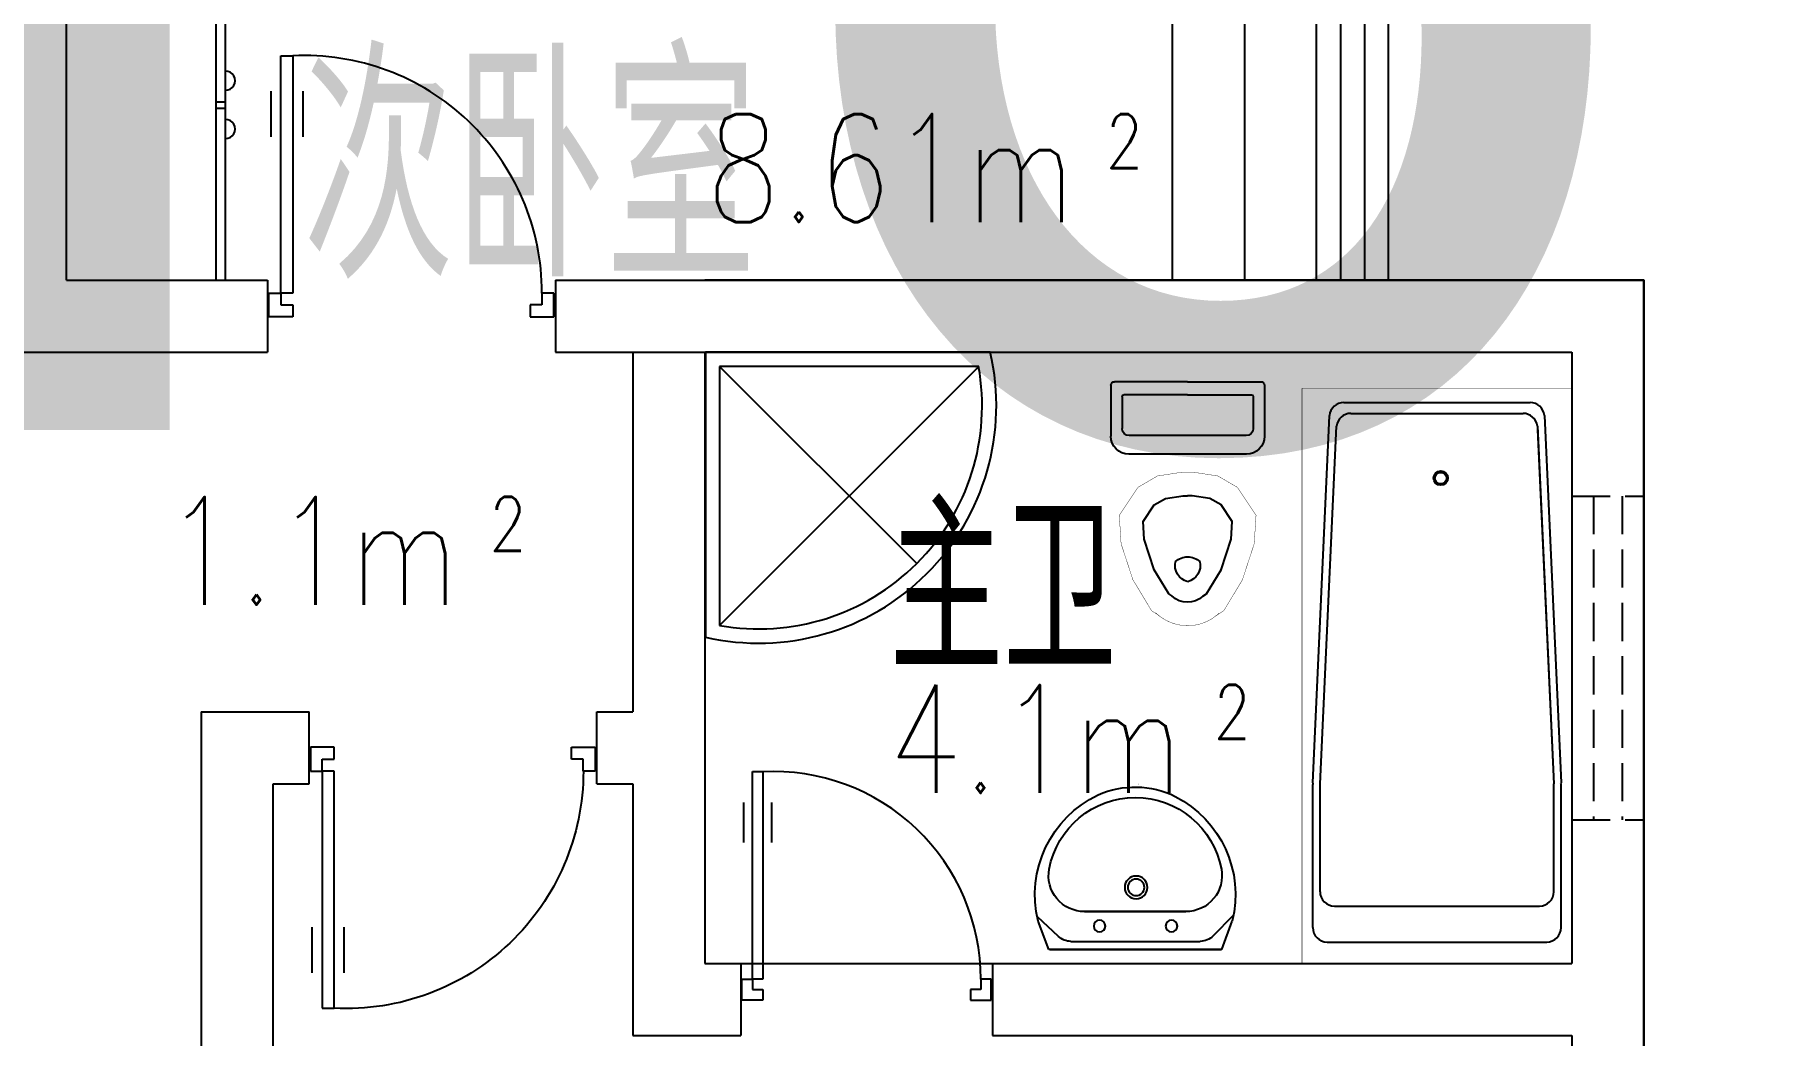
# Model space of a CAD drawing. Header units: millimetres. Extents: x 1143 to 39838, y 578 to 35727.
# Drawn here: x 26426 to 31221, y 11339 to 14123 of the extents above; entities that cross this region are included whole.
import ezdxf
from ezdxf.enums import TextEntityAlignment as Align

# ---------------------------------------------------------------- set-up
doc = ezdxf.new("R2010")
doc.units = ezdxf.units.MM
doc.linetypes.add('DASH', pattern=[0.35, 0.25, -0.1])
for name, color, linetype in [('3', 7, 'Continuous'), ('JJ', 8, 'Continuous'), ('PUB_TEXT', 7, 'Continuous'), ('PUB_WINDW', 7, 'Continuous'), ('T', 7, 'Continuous'), ('WALL', 255, 'Continuous'), ('WINDOW', 2, 'Continuous')]:
    doc.layers.add(name, color=color, linetype=linetype)
doc.styles.add('-宋体', font='SimSun.ttf', dxfattribs={"width": 0.8})
doc.styles.add('DIM_FONT', font='SIMPLEX', dxfattribs={"width": 0.8})
doc.styles.add('HZ', font='txt', dxfattribs={"width": 0.7, "height": 5, "bigfont": 'hztxt'})
doc.styles.add('SIMPLEX', font='SIMPLEX.SHX')
doc.styles.get("Standard").update_dxf_attribs({"font": 'arial.ttf'})

# ---------------------------------------------------------------- blocks, each defined once
blk = doc.blocks.new('M_A23MCU')
for p, q in [((-0.4541, 0.0807), (-0.4541, 0.9053)), ((-0.4541, 0.9053), (-0.4129, 0.9053)), ((-0.4129, 0.9053), (-0.4129, 0.0807)), ((-0.489, 0.7822), (-0.489, 0.6235)), ((-0.378, 0.7822), (-0.378, 0.6235)), ((-0.4953, -0.0018), (-0.4953, 0.0807)), ((-0.4953, 0.0807), (-0.4541, 0.0807)), ((-0.4129, 0.0807), (-0.4541, 0.0807)), ((-0.4541, 0.0807), (-0.4541, 0.0395)), ((0.4529, 0.0807), (0.4529, 0.0395)), ((0.4941, 0.0807), (0.4529, 0.0807)), ((0.4941, -0.0018), (0.4941, 0.0807)), ((-0.4541, 0.0395), (-0.4129, 0.0395)), ((-0.4129, 0.0395), (-0.4129, -0.0018)), ((0.4117, 0.0395), (0.4117, -0.0018)), ((0.4529, 0.0395), (0.4117, 0.0395)), ((-0.4129, -0.0018), (-0.4953, -0.0018)), ((-0.4953, -0.0018), (-0.4953, -0.0018)), ((0.4117, -0.0018), (0.4941, -0.0018)), ((0.4941, -0.0018), (0.4941, -0.0018))]:
    blk.add_line(p, q)
blk.add_arc((-0.3716, 0.0817), 0.8246, 359.92833, 92.86603)
blk = doc.blocks.new('M_E10')
for p, q in [((-700, -30), (-302.2, -30)), ((-297.8, -30.2), (724.3, -76.1)), ((-740, -70), (-740, -680)), ((-640, -90), (-640, -660)), ((-600, -50), (-300, -50)), ((-300, -50), (694.6, -95.9)), ((730, -135.6), (730, -614.4)), ((760, -115.9), (760, -634.1)), ((694.6, -654.1), (-300, -700)), ((684.7, -654.2), (-300, -700)), ((-600, -700), (-300, -700)), ((724.3, -673.9), (-297.8, -719.8)), ((-700, -720), (-302.2, -720))]:
    blk.add_line(p, q)
at = {"const_width": 1.5}
for points in [[(-800, 0), (800, 0)], [(-800, -750), (-800, 0)], [(800, 0), (800, -750)], [(800, -750), (-800, -750)]]:
    blk.add_lwpolyline(points, dxfattribs=at)
for radius in [20, 16]:
    blk.add_circle((550, -385.5), radius)
for centre, start, end in [((-700, -70), 90, 180), ((-302.2, -70), 83.7966, 90), ((-600, -90), 90, 180), ((690, -135.6), 0, 83.3675), ((720, -115.9), 0, 83.7966), ((690, -614.4), 276.6325, 0), ((-600, -660), 180, 270), ((720, -634.1), 276.2034, 0), ((-700, -680), 180, 270), ((-302.2, -680), 270, 276.2034)]:
    blk.add_arc(centre, 40, start, end)
at = {"width": 0.8, "flags": 9}
for tag in ['XSIZE', 'YSIZE']:
    blk.add_attdef(tag, (0, 0), '', height=0.5, dxfattribs=at)
blk = doc.blocks.new('M_E6')
for p, q in [((240.4, 0), (-240.4, 0)), ((-237.5, 0), (239.3, 0)), ((240.4, 0), (269.8, -78.5)), ((-213.1, -36.1), (-271.2, -90.6)), ((-240.4, 0), (-269.8, -78.5)), ((-178.9, -22.5), (181, -22.5)), ((216.7, -37.5), (273.5, -95.2)), ((141.1, -105.2), (-140.8, -105.2)), ((-140.8, -105.2), (141.1, -105.2))]:
    blk.add_line(p, q)
for centre, radius in [((-99.1, -65), 16.3), ((100.9, -65), 16.3), ((2.4, -172.5), 31.6), ((2.4, -172.5), 23)]:
    blk.add_circle(centre, radius)
for centre, radius, start, end in [((-178.9, -72.5), 50, 90, 133.181), ((181, -72.5), 50, 44.5607, 90), ((28.4, -151.9), 307.1, 166.1751, 244.7296), ((-28.4, -151.9), 307.1, 297.0639, 13.8249), ((-140.8, -205.2), 100, 90, 190.5602), ((141.1, -205.2), 100, 349.4398, 90), ((0.2, -179), 243.4, 190.5602, 349.4398), ((-0.2, -201.5), 250.2, 245.8071, 296.4628), ((28.4, -151.9), 307.1, 266.589, 266.5936)]:
    blk.add_arc(centre, radius, start, end)
at = {"width": 0.8, "flags": 9}
for tag in ['XSIZE', 'YSIZE']:
    blk.add_attdef(tag, (0, 0), '', height=0.5, dxfattribs=at)
blk = doc.blocks.new('M_E7')
for p, q in [((-10, 111.7), (-151.3, 111.7)), ((0, -101.7), (0, 101.7)), ((-201.3, 61.7), (-201.3, -265.1)), ((-149.8, 60.8), (-149.8, -264.1)), ((-41.4, 80.8), (-129.8, 80.8)), ((-36.4, -101.7), (-36.4, 75.8)), ((-36.4, -101.7), (-36.4, -279.1)), ((0, -101.7), (0, -305.1)), ((-41.4, -284.1), (-129.8, -284.1)), ((-10, -315.1), (-151.3, -315.1))]:
    blk.add_line(p, q)
at = {"const_width": 1}
for points in [[(-651.5, -24.2), (-636.8, -1.2), (-550.4, 50.7), (-450.5, 83.3), (-371.3, 88.4), (-294, 36.9), (-262.2, -17.7), (-251.9, -84.3), (-251.9, -101.7)], [(-650.7, -180.4), (-636.8, -202.2), (-550.4, -254.1), (-450.5, -286.7), (-371.3, -291.8), (-294, -240.3), (-262.2, -185.7), (-251.9, -119.1), (-251.9, -101.7)]]:
    blk.add_lwpolyline(points, dxfattribs=at)
for points in [[(-596.6, -59.2), (-590.1, -49.1), (-523.1, -8.9), (-438.1, 18.9), (-389.1, 22), (-342.7, -8.9), (-324.7, -39.9), (-317, -89.3), (-317, -101.7)], [(-595.8, -145.3), (-590.1, -154.2), (-523.1, -194.5), (-438.1, -222.3), (-389.1, -225.4), (-342.7, -194.5), (-324.7, -163.5), (-317, -114), (-317, -101.7)]]:
    blk.add_lwpolyline(points)
blk.add_lwpolyline([(-644.2, -14.8, 0.39866), (-642.7, -190.6, 0.39866)], format="xyb", dxfattribs=at)
for centre, radius, start, end in [((-151.3, 61.7), 50, 90, 180), ((-10, 101.7), 10, 0, 90), ((-129.8, 60.8), 20, 90, 180), ((-41.4, 75.8), 5, 0, 90), ((-550.8, -101.9), 62.6, 137.0381, 223.979), ((-510.5, -114.3), 47.8, 77.2641, 164.6652), ((-541.2, -102.8), 54.1, 1.1332, 40.3816), ((-510.5, -89), 47.8, 195.3348, 282.7359), ((-541.2, -100.6), 54.1, 319.6184, 358.8668), ((-151.3, -265.1), 50, 180, 270), ((-129.8, -264.1), 20, 180, 270), ((-41.4, -279.1), 5, 270, 0), ((-10, -305.1), 10, 270, 0)]:
    blk.add_arc(centre, radius, start, end)
at = {"width": 0.8, "flags": 9}
for tag in ['XSIZE', 'YSIZE']:
    blk.add_attdef(tag, (0, 0), '', height=0.5, dxfattribs=at)
blk = doc.blocks.new('_GCBLK')
at = {"linetype": 'DASH'}
for p, q in [((-0.5, -0.5), (-0.5, 0.5)), ((0.5, -0.5), (0.5, 0.5)), ((-0.5, 0.2), (0.5, 0.2)), ((-0.5, -0.2), (0.5, -0.2))]:
    blk.add_line(p, q, dxfattribs=at)
at = {"style": 'SIMPLEX', "flags": 9}
blk.add_attdef('A', text='', height=1, dxfattribs=at).set_placement((0, 1.5), align=Align.MIDDLE)
blk = doc.blocks.new('_WBLK')
for p, q in [((-0.5, 0.5), (0.5, 0.5)), ((0.5, 0.1667), (-0.5, 0.1667)), ((0.5, -0.1667), (-0.5, -0.1667)), ((-0.5, -0.5), (0.5, -0.5))]:
    blk.add_line(p, q)
at = {"style": 'SIMPLEX', "flags": 9}
blk.add_attdef('A', text='', height=1, dxfattribs=at).set_placement((0, 1.5), align=Align.MIDDLE)
blk = doc.blocks.new('A$C1D40306A')
for p, q in [((0, 800), (0, 0)), ((40, 767.4), (40, 40)), ((40, 767.4), (767.4, 40)), ((40, 40), (593.5, 593.5)), ((40, 40), (767.4, 40)), ((0, 0), (800, 0))]:
    blk.add_line(p, q)
for radius, start, end in [(666.9, 346.9803, 103.0197), (626.9, 349.8716, 100.1284)]:
    blk.add_arc((150.2, 150.2), radius, start, end)
blk = doc.blocks.new('1T4F81聚福元')
at = {"layer": '3'}
for p, q in [((4400.1, -16000), (4400.1, -14200)), ((3200.1, -17900), (3900.1, -17900))]:
    blk.add_line(p, q, dxfattribs=at)
at = {"layer": 'JJ'}
for p, q in [((1767.3, -14080.9), (1767.3, -16000)), ((1740.8, -14107.4), (1740.8, -15999.9)), ((1740.8, -15503.5), (1767.3, -15503.5)), ((1740.8, -15521.1), (1767.3, -15521.1))]:
    blk.add_line(p, q, dxfattribs=at)
at = {"layer": 'JJ', "linetype": 'Continuous'}
for p, q in [((4380.3, -16000), (3100.1, -16000)), ((5610.1, -16000), (4353.9, -16000))]:
    blk.add_line(p, q, dxfattribs=at)
at = {"layer": 'JJ'}
for centre in [(1768.4, -15444.9), (1768.4, -15579.3)]:
    blk.add_arc(centre, 26.5, 267.5434, 92.4566, dxfattribs=at)
at = {"layer": 'WALL'}
for p, q in [((1325.8, -15999.8), (1326.3, -13199.8)), ((1325.8, -15999.8), (1884.9, -16000)), ((1884.9, -16000), (1884.9, -16200)), ((2684.9, -16000), (2684.9, -16200)), ((2684.9, -16000), (5710.1, -16000)), ((2684.9, -16000), (2985.4, -16000)), ((5710.1, -16000), (5710.1, -16100)), ((5710.1, -16100), (5710.1, -21300)), ((1125.8, -16198.9), (1325.8, -16199.8)), ((1125.8, -16199.7), (1884.9, -16200)), ((2684.9, -16200), (4400.1, -16200)), ((2900.1, -16200), (2900.1, -17200)), ((3100.1, -16200.5), (3100.1, -17900)), ((3100.6, -16200), (5510.1, -16200)), ((5510.1, -16200), (5510.1, -17900)), ((1700.1, -17200), (2000.1, -17200)), ((1700.1, -17200), (1700.1, -18389.6)), ((2000.1, -17400), (2000.1, -17200)), ((2800.1, -17400), (2800.1, -17200)), ((2800.1, -17200), (2900.1, -17200)), ((1900.1, -21800), (1900.1, -17400)), ((1900.1, -17400), (2000.1, -17400)), ((2800.1, -17400), (2900.1, -17400)), ((2900.1, -17400), (2900.1, -18100)), ((3100.1, -17900), (3200.1, -17900)), ((3200.1, -17900), (3200.1, -18100)), ((3900.1, -17900), (5510.1, -17900)), ((3900.1, -17900), (3900.1, -18100)), ((2900.1, -18100), (3200.1, -18100)), ((3900.1, -18100), (5510.1, -18100)), ((5510.1, -18100), (5510.1, -21500))]:
    blk.add_line(p, q, dxfattribs=at)
at = {"layer": 'WINDOW'}
blk.add_line((4600.1, -14100), (4600.1, -16000), dxfattribs=at)
blk.add_lwpolyline([(6110.1, -21300), (5710.1, -21300), (5710.1, -16000), (5000.1, -16000), (5000.1, -14100), (4600.1, -14100), (4600.1, -13000), (1326, -12996.3), (1318, -11700), (3110.1, -11700), (3110.1, -11500), (3005.6, -11499.6)], dxfattribs=at)
blk.add_lwpolyline([(-3716, -11600), (1326, -11600), (1326, -11700), (-474, -11700), (-474, -12996.3), (4600.1, -12996.3), (4600.1, -16000), (5710.1, -16000), (5710.1, -21900), (5710.1, -22000), (1900.1, -22000), (1901.8, -23189.6), (-5116, -23200), (-5116, -25000), (-5316, -25000), (-5316, -18366.7), (-3716, -18366.7)], close=True, dxfattribs=at)
at = {"layer": '3', "xscale": 0.9900000000000001, "yscale": 0.9900000000000001, "zscale": 0.9900000000000001, "rotation": 270.0038517442456}
blk.add_blockref('A$C1D40306A', (3101.6, -16200.1), dxfattribs=at)
at = {"layer": '3', "xscale": -1}
for name, p, rotation in [('M_E7', (4543.9, -16281.9), 270), ('M_E6', (4296.4, -17860.6), 180)]:
    blk.add_blockref(name, p, dxfattribs=dict(at, rotation=rotation))
at = {"layer": '3', "rotation": 90}
blk.add_blockref('M_E10', (4760.1, -17100), dxfattribs=at)
at = {"layer": 'WINDOW'}
for name, p, xscale, yscale, zscale, rotation in [('_WBLK', (4900.1, -15100), -1800, 199.9999999999636, 1800, 270.0000000000009), ('_GCBLK', (5610.1, -17050), 900, 200, 900, 270), ('M_A23MCU', (3550.1, -18000), -700, -700, 700, 180)]:
    blk.add_blockref(name, p, dxfattribs=dict(at, xscale=xscale, yscale=yscale, zscale=zscale, rotation=rotation))
at = {"layer": 'WINDOW', "xscale": 800, "zscale": 800}
for p, yscale in [((2284.9, -16100), 800), ((2400.1, -17300), -800)]:
    blk.add_blockref('M_A23MCU', p, dxfattribs=dict(at, yscale=yscale))
at = {"style": 'DIM_FONT', "oblique": -180, "text_generation_flag": 4, "width": 0.8, "flags": 9}
for tag, p, rotation in [('XSIZE', (1326.3, -15051.1), 135), ('YSIZE', (1326.3, -15051.1), 135), ('XSIZE', (3900.1, -18100), 45), ('YSIZE', (3900.1, -18100), 45)]:
    blk.add_attdef(tag, p, '', height=0.5, rotation=rotation, dxfattribs=at)
at = {"layer": 'JJ', "oblique": -180, "text_generation_flag": 4, "width": 0.8, "flags": 9}
for p in [(1764.7, -14093.6), (2339, -19893.8)]:
    blk.add_attdef('XSIZE', p, '', height=0.441, dxfattribs=at)
blk.add_attdef('XSIZE', (-13521.8, -18540), '', height=0.441, rotation=90, dxfattribs=at)
at = {"layer": 'PUB_TEXT', "style": 'DIM_FONT', "width": 0.8}
for s, p in [('8.61m', (4132.6, -15687.9)), ('1.1m', (2419.4, -16752.3)), ('4.1m', (4432.2, -17275.2))]:
    blk.add_text(s, height=300, dxfattribs=at).set_placement(p, align=Align.MIDDLE_RIGHT)
for p in [(4132.6, -15687.9), (2419.4, -16752.3), (4432.2, -17275.2)]:
    blk.add_text(' 2', height=150, dxfattribs=at).set_placement(p)
at = {"layer": 'T', "style": 'HZ', "width": 0.7}
for s, height, p in [('次卧室', 600, (1983.2, -15992.9)), ('主卫', 450, (3614.2, -17085.7))]:
    blk.add_text(s, height=height, dxfattribs=at).set_placement(p)

msp = doc.modelspace()

# ---------------------------------------------------------------- block references
at = {"layer": 'PUB_WINDW'}
msp.add_blockref('1T4F81聚福元', (25189.3, 29439.1), dxfattribs=at)

# ---------------------------------------------------------------- texts
at = {"layer": 'PUB_TEXT', "style": '-宋体', "width": 0.8}
msp.add_text('1T4F81', height=4800, dxfattribs=at).set_placement((17952.1, 13022.8))

doc.saveas('drawing.dxf')
